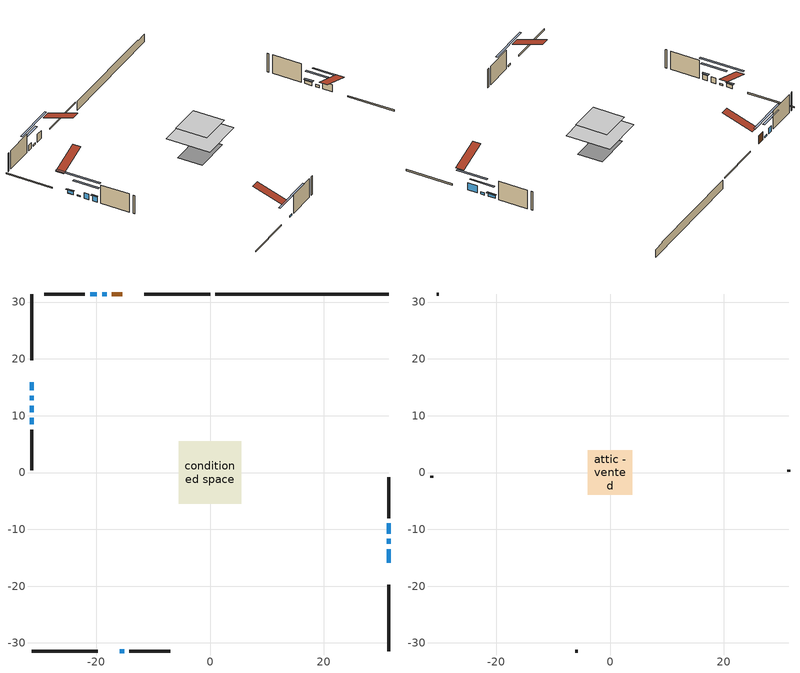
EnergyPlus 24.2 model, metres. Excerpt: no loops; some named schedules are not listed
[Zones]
conditioned space
 floor outside (Floor1 construction): -0.68,-0.68 -0.68,0.68 0.68,0.68 0.68,-0.68 z0.61
 floor adiabatic (AdiabaticFloorConstruction): -5.5,-5.5 -5.5,5.5 5.5,5.5 5.5,-5.5 z3.05
 floor foundation (Slab1 construction): -4.57,-3.05 -4.57,3.05 4.57,3.05 4.57,-3.05 z-1.68
 wall outside (RimJoist1 construction): 0.01,31.42 -11.61,31.42 / -31.42,-31.42 -19.8,-31.42 / -31.42,31.42 -31.42,19.8 / 31.42,-31.42 31.42,-19.8 z0.61:0.91
 wall outside (AdiabaticWallConstruction 1): -15.48,31.42 -17.26,31.42 z0.61:2.64
 wall outside (AdiabaticWallConstruction): 31.42,-15.93 31.42,-13.49 z0.61:2.54; -31.42,15.93 -31.42,14.45 z0.61:1.53; -18.18,31.42 -19,31.42 / -15.93,-31.42 -15.11,-31.42 / -31.42,13.53 -31.42,12.71 z0.61:0.97; 31.42,-12.56 31.42,-11.7 z0.61:1.22; -19.93,31.42 -21.1,31.42 z0.61:2.08; -31.42,11.79 -31.42,10.56 / -31.42,9.64 -31.42,8.47 z0.61:2.03; 31.42,-10.77 31.42,-8.94 z0.61:1.47
 wall outside (Wall1 construction): -22.03,31.42 -29.2,31.42 / -14.19,-31.42 -7.02,-31.42 / -31.42,7.54 -31.42,0.37 / 31.42,-8.01 31.42,-0.84 z0.61:5.49
 wall foundation (FoundationWall1 construction): 0.94,31.42,-1.68 0.94,31.42,0.61 28.37,31.42,0.61 28.37,31.42,0.32 31.42,31.42,0.32 31.42,31.42,-1.68
 window (WindowConstruction): 31.42,-15.93 31.42,-13.49 z0.61:2.54
 window (WindowConstruction 6): -31.42,15.93 -31.42,14.46 z0.61:1.52
 window (WindowConstruction 7): -18.19,31.42 -19,31.42 z0.61:0.97
 window (WindowConstruction 8): -15.93,-31.42 -15.12,-31.42 z0.61:0.97
 window (WindowConstruction 9): -31.42,13.53 -31.42,12.71 z0.61:0.97
 window (WindowConstruction 1): 31.42,-12.56 31.42,-11.7 z0.61:1.22
 window (WindowConstruction 2): -19.93,31.42 -21.1,31.42 z0.61:2.08
 window (WindowConstruction 3): -31.42,11.78 -31.42,10.57 z0.61:2.03
 window (WindowConstruction 4): -31.42,9.64 -31.42,8.47 z0.61:2.03
 window (WindowConstruction 5): 31.42,-10.77 31.42,-8.94 z0.61:1.47
 door (Door): -15.48,31.42 -17.26,31.42 z0.61:2.64
 ceiling adiabatic (AdiabaticFloorConstruction): 5.5,-5.5 5.5,5.5 -5.5,5.5 -5.5,-5.5 z3.05
attic - vented
 floor to conditioned space (Floor2 construction Reversed): -3.92,-3.92 -3.92,3.92 3.92,3.92 3.92,-3.92 z5.49
 wall outside (Wall3 construction): -30.13,31.42 -30.49,31.42 / -6.09,-31.42 -5.72,-31.42 / -31.42,-0.56 -31.42,-0.93 / 31.42,0.09 31.42,0.46 z0.61:5.49
 roof outside (Roof1 construction): -14.55,31.42,5.49 -14.55,23.78,8.03 -12.54,23.78,8.03 -12.54,31.42,5.49; -16.86,-31.42,5.49 -16.86,-23.78,8.03 -18.87,-23.78,8.03 -18.87,-31.42,5.49; -31.42,16.86,5.49 -23.78,16.86,8.03 -23.78,18.87,8.03 -31.42,18.87,5.49; 31.42,-16.86,5.49 23.78,-16.86,8.03 23.78,-18.87,8.03 31.42,-18.87,5.49
shading: 31.42,-10.85 31.42,-18.57 31.83,-18.57 31.83,-10.85 z5.18; -31.42,14.25 -31.42,16.13 -31.83,16.13 -31.83,14.25 z1.73; -24.08,31.42 -13.11,31.42 -13.11,31.83 -24.08,31.83 z6.05; -10.03,-31.42 -21.01,-31.42 -21.01,-31.83 -10.03,-31.83 z6.05; -31.42,7.63 -31.42,18.61 -31.83,18.61 -31.83,7.63 z6.05; 31.42,-9.06 31.42,-15.2 31.83,-15.2 31.83,-9.06 z3.86; -23.74,31.42 -17.29,31.42 -17.29,31.83 -23.74,31.83 z4.72; -31.42,7.93 -31.42,14.42 -31.83,14.42 -31.83,7.93 z4.67; -31.42,8.27 -31.42,9.84 -31.83,9.84 -31.83,8.27 z2.23; 31.42,-8.74 31.42,-10.97 31.83,-10.97 31.83,-8.74 z1.67
[Building]
Building 1: Terrain=Suburbs
[Site:Location]
Edmonton Intl AP_AB: Latitude {deg}=53.31; Longitude {deg}=-113.58; Time Zone {hr}=-7; Elevation {m}=723; Keep Site Location Information=Yes
[Site:GroundTemperature:Shallow]
-1.56185, -3.61833, -3.78302, -2.80711, 1.11059, 5.01004, 8.39065, 10.5322, 10.7141, 8.97234, 5.67794, 1.89811
[Site:WaterMainsTemperature]
Calculation Method=Schedule; Temperature Schedule=mains temperature schedule
[Material] Roughness=Rough; Thermal Absorptance=0.9
Name | Thickness {m} | Conductivity {W/m-K} | Density {kg/m3} | Specific Heat {J/kg-K} | Solar Absorptance | Visible Absorptance
asphalt or fiberglass shingles | 0.00635 | 0.162714 | 1121.4 | 1465.45 | 0.4 | 0.4
ceiling loosefill ins | 0.254 | 0.0480833 | 16.02 | 1046.75 | 0.7 | 0.7
ceiling stud and cavity | 0.1397 | 0.461255 | 65.682 | 1177.47 | 0.7 | 0.7
concrete 4.0 in. | 0.1016 | 1.803125 | 2242.8 | 837.4 | 0.7 | 0.7
concrete 8.0 in. | 0.2032 | 1.803125 | 2242.8 | 837.4 | 0.7 | 0.7
door material | 0.04445 | 0.053851 | 512.64 | 1214.23 | 0.7 | 0.7
exterior vertical ins | 0.0457286 | 0.029427 | 32.04 | 1214.23 | 0.7 | 0.7
floor covering | 0.0127 | 0.0433444 | 54.468 | 1339.84 | 0.6 | 0.6
floor rigid ins | 0.051816 | 0.029427 | 32.04 | 1214.23 | 0.7 | 0.7
floor rigid ins 1; wall rigid ins | 0.512978 | 0.029427 | 32.04 | 1214.23 | 0.7 | 0.7
floor stud and cavity | 0.1397 | 0.0852911 | 92.3553 | 1139.71 | 0.7 | 0.7
floor stud and cavity 1 | 0.1397 | 1.75129 | 37.0049 | 1207.88 | 0.7 | 0.7
furniture material conditioned space 1 | 0.1524 | 0.115458 | 640.8 | 1214.23 | 0.6 | 0.6
gypsum board | 0.0127 | 0.160291 | 801 | 837.4 | 0.6 | 0.6
gypsum board 1 | 0.0127 | 0.160291 | 801 | 837.4 | 0.7 | 0.7
osb sheathing 0.5 in. | 0.0127 | 0.115458 | 512.64 | 1214.23 | 0.7 | 0.7
osb sheathing 0.75 in. | 0.01905 | 0.115458 | 512.64 | 1214.23 | 0.7 | 0.7
osb sheathing 2.0 in. | 0.0508 | 0.115458 | 512.64 | 1214.23 | 0.7 | 0.7
rim joist stud and cavity | 0.0508 | 0.0296634 | 125.044 | 1163.47 | 0.6 | 0.6
wall stud and cavity | 0.1397 | 0.0941144 | 139.0536 | 1170.24 | 0.7 | 0.7
wall stud and cavity 1 | 0.0889 | 6.1454 | 50.32683 | 1063.81 | 0.6 | 0.6
wall stud and cavity 2 | 0.0889 | 0.380278 | 52.3479 | 1209.89 | 0.7 | 0.7
wall stud and cavity 3 | 0.0889 | 0.391764 | 83.0341 | 1211.67 | 0.7 | 0.7
wood siding | 0.0254 | 0.102417 | 544.68 | 1172.36 | 0.4 | 0.4
wood siding 1 | 0.00254 | 0.102417 | 544.68 | 1172.36 | 0.4 | 0.4
wood siding 2; wood siding 3; wood siding 4 | 0.0254 | 0.102417 | 544.68 | 1172.36 | 0.7 | 0.7
[WindowMaterial:SimpleGlazingSystem]
Name | U-Factor {W/m2-K} | Solar Heat Gain Coefficient
WindowMaterial | 2.40236 | 0.64
WindowMaterial 1 | 2.464252 | 0.47
WindowMaterial 2 | 4.014346 | 0.7
WindowMaterial 3 | 2.39668 | 0.5
WindowMaterial 4 | 2.231454 | 0.57
WindowMaterial 5 | 2.50627 | 0.47
WindowMaterial 6 | 2.276878 | 0.55
WindowMaterial 7 | 5.91704 | 0.45
[Construction]
AdiabaticFloorConstruction: floor stud and cavity 1, floor rigid ins 1, osb sheathing 0.75 in., floor covering
AdiabaticWallConstruction: wood siding 3, wall rigid ins, wall stud and cavity 2, gypsum board
AdiabaticWallConstruction 1: wood siding 4, wall rigid ins, wall stud and cavity 2, gypsum board
Door: door material
Floor1 construction: floor stud and cavity, floor rigid ins, osb sheathing 0.75 in., floor covering
Floor2 construction Reversed: gypsum board, ceiling stud and cavity, ceiling loosefill ins
FoundationWall1 construction: concrete 8.0 in., gypsum board 1
furniture construction conditioned space 1: furniture material conditioned space 1
PartitionWallConstruction: gypsum board, wall stud and cavity 3, gypsum board
RimJoist1 construction: wood siding 2, osb sheathing 2.0 in., rim joist stud and cavity
Roof1 construction: asphalt or fiberglass shingles
Slab1 construction: concrete 4.0 in.
Wall1 construction: wood siding, osb sheathing 0.5 in., wall stud and cavity, gypsum board
Wall3 construction: wood siding 1, wall stud and cavity 1
WindowConstruction: WindowMaterial
WindowConstruction 1: WindowMaterial 1
WindowConstruction 2: WindowMaterial 2
WindowConstruction 3: WindowMaterial 3
WindowConstruction 4: WindowMaterial 4
WindowConstruction 5: WindowMaterial 5
WindowConstruction 6: WindowMaterial 6
WindowConstruction 7; WindowConstruction 8; WindowConstruction 9: WindowMaterial 7
[Zone] Multiplier=1; Part of Total Floor Area=Yes
Name | Volume {m3}
attic - vented | 25.4378
conditioned space | 449.5
[Space]
Name | Zone | Volume {m3}
attic - vented 1 | attic - vented | 25.4378
conditioned space 1 | conditioned space | 449.5
[ZoneInfiltration:EffectiveLeakageArea]
infil attic - vented 1: Zone or Space=attic - vented 1; Schedule=Always On Discrete; Effective Air Leakage Area {cm2}=2140.17; Stack Coefficient=0.000516219; Wind Coefficient=1.5351e-05
[ZoneMixing]
whole house fan mix: Zone or Space=attic - vented; Schedule=Always On Continuous; Design Flow Rate Calculation Method=Flow/Zone; Design Flow Rate {m3/s}=0; Source Zone or Space=conditioned space
[SurfaceProperty:ExposedFoundationPerimeter]
Slab1: Exposed Perimeter Calculation Method=TotalExposedPerimeter; Total Exposed Perimeter {m}=30.479
[InternalMass] Zone or ZoneList=conditioned space; Space or SpaceList=conditioned space 1
Name | Construction | Surface Area {m2}
furniture mass conditioned space 1 | furniture construction conditioned space 1 | 71.5201
partition wall mass | PartitionWallConstruction | 178.8
[Lights]
interior lighting: Zone or ZoneList or Space or SpaceList=conditioned space 1; Schedule=interior lighting schedule; Design Level Calculation Method=LightingLevel; Lighting Level {W}=343.2; Return Air Fraction=0; Fraction Radiant=0.6; Fraction Visible=0.2; Fraction Replaceable=1
[People]
occupants: Zone or ZoneList or Space or SpaceList=conditioned space 1; Number of People Schedule=occupants schedule; Number of People Calculation Method=People; Number of People=3; Fraction Radiant=0.314171; Sensible Heat Fraction=0.56303; Activity Level Schedule=occupants activity schedule; Carbon Dioxide Generation Rate {m3/s-W}=0; Enable ASHRAE 55 Comfort Warnings=No; Mean Radiant Temperature Calculation Type=EnclosureAveraged
[ElectricEquipment] Zone or ZoneList or Space or SpaceList=conditioned space 1; Design Level Calculation Method=EquipmentLevel
Name | Schedule | Design Level {W} | Fraction Latent | Fraction Radiant | Fraction Lost
clothes dryer | clothes dryer schedule | 140.772 | 0.015 | 0.081 | 0.85
clothes washer | clothes washer schedule | 32.1985 | 0.03 | 0.162 | 0.7
cooking range | cooking range schedule | 215.147 | 0.08 | 0.432 | 0.2
dishwasher | dishwasher schedule | 66.8632 | 0.3 | 0.18 | 0.4
fridge | fridge schedule | 72.9452 | 0 | 0.6 | 0
mech vent bath fan 0 | mech vent bath fan 0 schedule | 50.2 | 0 | 0 | 1
mech vent bath fan 1 | mech vent bath fan 1 schedule | 50.2 | 0 | 0 | 1
mech vent house fan | mech vent house fan schedule | 0 | 0 | 0 | 1
mech vent house fan cfis | mech vent house fan cfis schedule | 0 | 0 | 0 | 0
mech vent range fan 0 | mech vent range fan 0 schedule | 57 | 0 | 0 | 1
misc plug loads | misc plug loads schedule | 494.7 | 0.045 | 0.513 | 0.1
whole house fan | Always On Discrete | 0 | 0 | 0 | 1
[OtherEquipment] Zone or ZoneList or Space or SpaceList=conditioned space 1; Design Level Calculation Method=EquipmentLevel
Name | Fuel Type | Schedule | Design Level {W} | Fraction Latent | Fraction Radiant | Fraction Lost
clothes dryer 1 | Electricity | clothes dryer schedule | 0 | 0.015 | 0.081 | 0.85
cooking range 1 | Electricity | cooking range schedule | 0 | 0.08 | 0.432 | 0.2
general water use latent | None | general water use schedule | 62.594 | 1 | 0 | 0
general water use sensible | None | general water use schedule | -61.6891 | 0 | 0.6 | 0
mech vent house fan latent load | None | Always On Discrete | 0 | 1 | 0 | 0
mech vent house fan sensible load | None | Always On Discrete | 0 | 0 | 0 | 0
water heater energy adjustment1 | NaturalGas | Always On Discrete | 0.01 | 0 | 0 | 1
[ZoneInfiltration:DesignFlowRate] Zone or ZoneList or Space or SpaceList=conditioned space 1; Schedule=Always On Discrete; Design Flow Rate Calculation Method=Flow/Zone; Design Flow Rate {m3/s}=0
infil flow; natural vent flow; whole house fan flow
[AvailabilityManager:Scheduled]
furnace airloop Availability Manager: Schedule=Always On Discrete
[Foundation:Kiva]
Foundation Kiva 1: Initial Indoor Air Temperature {C}=18; Wall Height Above Grade {m}=0.609996; Wall Depth Below Slab {m}=0.2032; Custom Block Material Name 1=exterior vertical ins; Custom Block Depth 1 {m}=2.28999; Custom Block X Position 1 {m}=0.2159; Custom Block Z Position 1 {m}=0
[Foundation:Kiva:Settings]
Soil Conductivity {W/m-K}=0.849921; Soil Density {kg/m3}=1842.3; Soil Specific Heat {J/kg-K}=418.7; Ground Solar Absorptivity=0.9; Ground Thermal Absorptivity=0.9; Ground Surface Roughness {m}=0.03; Far-Field Width {m}=40; Deep-Ground Boundary Condition=ZeroFlux; Deep-Ground Depth {m}=40; Minimum Cell Dimension {m}=0.2; Maximum Cell Growth Coefficient=3; Simulation Timestep=Timestep
[Exterior:Lights]
exterior lighting: Schedule=exterior lighting schedule; Design Level {W}=75.6
[EnergyManagementSystem:GlobalVariable]
furnace_airloop_Fan_RTF
infil_program_Qfan
infil_program_Qinf
natural_vent_program_Qnv
natural_vent_program_Qwhf
[EnergyManagementSystem:Sensor]
Name | Output:Variable or Output:Meter Index Key | Output:Variable or Output:Meter
airflow_gain | infil flow | Infiltration Sensible Heat Gain Energy
airflow_gain_1 | natural vent flow | Infiltration Sensible Heat Gain Energy
airflow_gain_2 | whole house fan flow | Infiltration Sensible Heat Gain Energy
airflow_loss | infil flow | Infiltration Sensible Heat Loss Energy
airflow_loss_1 | natural vent flow | Infiltration Sensible Heat Loss Energy
airflow_loss_2 | whole house fan flow | Infiltration Sensible Heat Loss Energy
clg_load_cond |  | Cooling:EnergyTransfer:Zone:CONDITIONED SPACE
clg_sp_s; clg_sp_s_1 | cooling setpoint | Schedule Value
clothes_dryer_exhaust_0_sch_s | clothes dryer exhaust 0 schedule | Schedule Value
cool_season | cooling season schedule | Schedule Value
htg_load_cond |  | Heating:EnergyTransfer:Zone:CONDITIONED SPACE
htg_sp_s; htg_sp_s_1 | heating setpoint | Schedule Value
ig_ee_conv | clothes dryer | Electric Equipment Convective Heating Energy
ig_ee_conv_2 | cooking range | Electric Equipment Convective Heating Energy
ig_ee_conv_4 | fridge | Electric Equipment Convective Heating Energy
ig_ee_conv_5 | misc plug loads | Electric Equipment Convective Heating Energy
ig_ee_conv_6 | whole house fan | Electric Equipment Convective Heating Energy
ig_ee_rad | clothes dryer | Electric Equipment Radiant Heating Energy
ig_ee_rad_2 | cooking range | Electric Equipment Radiant Heating Energy
ig_ee_rad_4 | fridge | Electric Equipment Radiant Heating Energy
ig_ee_rad_5 | misc plug loads | Electric Equipment Radiant Heating Energy
ig_ee_rad_6 | whole house fan | Electric Equipment Radiant Heating Energy
ig_lgt_conv | interior lighting | Lights Convective Heating Energy
ig_lgt_rad | interior lighting | Lights Radiant Heating Energy
ig_lgt_vis | interior lighting | Lights Visible Radiation Heating Energy
ig_oe_conv | clothes dryer 1 | Other Equipment Convective Heating Energy
ig_oe_conv_1 | cooking range 1 | Other Equipment Convective Heating Energy
ig_oe_conv_2 | general water use latent | Other Equipment Convective Heating Energy
ig_oe_conv_3 | general water use sensible | Other Equipment Convective Heating Energy
ig_oe_conv_4 | water heater energy adjustment1 | Other Equipment Convective Heating Energy
ig_oe_rad | clothes dryer 1 | Other Equipment Radiant Heating Energy
ig_oe_rad_1 | cooking range 1 | Other Equipment Radiant Heating Energy
ig_oe_rad_2 | general water use latent | Other Equipment Radiant Heating Energy
ig_oe_rad_3 | general water use sensible | Other Equipment Radiant Heating Energy
ig_oe_rad_4 | water heater energy adjustment1 | Other Equipment Radiant Heating Energy
ig_ppl_conv | occupants | People Convective Heating Energy
ig_ppl_rad | occupants | People Radiant Heating Energy
im_conv | furniture mass conditioned space 1 | Surface Inside Face Convection Heat Gain Energy
im_conv_1 | partition wall mass | Surface Inside Face Convection Heat Gain Energy
im_ig | furniture mass conditioned space 1 | Surface Inside Face Internal Gains Radiation Heat Gain Energy
im_ig_1 | partition wall mass | Surface Inside Face Internal Gains Radiation Heat Gain Energy
im_lgt | furniture mass conditioned space 1 | Surface Inside Face Lights Radiation Heat Gain Energy
im_lgt_1 | partition wall mass | Surface Inside Face Lights Radiation Heat Gain Energy
im_sol | furniture mass conditioned space 1 | Surface Inside Face Solar Radiation Heat Gain Energy
im_sol_1 | partition wall mass | Surface Inside Face Solar Radiation Heat Gain Energy
im_surf | furniture mass conditioned space 1 | Surface Inside Face Net Surface Thermal Radiation Heat Gain Energy
im_surf_1 | partition wall mass | Surface Inside Face Net Surface Thermal Radiation Heat Gain Energy
mech_vent_bath_fan_0_sch_s | mech vent bath fan 0 schedule | Schedule Value
mech_vent_bath_fan_1_sch_s | mech vent bath fan 1 schedule | Schedule Value
mech_vent_range_fan_0_sch_s | mech vent range fan 0 schedule | Schedule Value
mv_conv | mech vent bath fan 0 | Electric Equipment Convective Heating Energy
mv_conv_1 | mech vent bath fan 1 | Electric Equipment Convective Heating Energy
mv_conv_2 | mech vent house fan | Electric Equipment Convective Heating Energy
mv_conv_3 | mech vent house fan cfis | Electric Equipment Convective Heating Energy
mv_conv_4 | mech vent range fan 0 | Electric Equipment Convective Heating Energy
mv_conv_5 | mech vent house fan latent load | Other Equipment Convective Heating Energy
mv_conv_6 | mech vent house fan sensible load | Other Equipment Convective Heating Energy
mv_rad | mech vent bath fan 0 | Electric Equipment Radiant Heating Energy
mv_rad_1 | mech vent bath fan 1 | Electric Equipment Radiant Heating Energy
mv_rad_2 | mech vent house fan | Electric Equipment Radiant Heating Energy
mv_rad_3 | mech vent house fan cfis | Electric Equipment Radiant Heating Energy
mv_rad_4 | mech vent range fan 0 | Electric Equipment Radiant Heating Energy
mv_rad_5 | mech vent house fan latent load | Other Equipment Radiant Heating Energy
mv_rad_6 | mech vent house fan sensible load | Other Equipment Radiant Heating Energy
natural_vent_s | natural vent schedule | Schedule Value
out_pb_s |  | Site Outdoor Air Barometric Pressure
out_wt_s |  | Site Outdoor Air Humidity Ratio
site_vw_s |  | Site Wind Speed
ss_back_out | Window1 | Surface Window Shortwave from Zone Back Out Window Heat Transfer Rate
ss_back_out_1 | Window10 | Surface Window Shortwave from Zone Back Out Window Heat Transfer Rate
ss_back_out_2 | Window11 | Surface Window Shortwave from Zone Back Out Window Heat Transfer Rate
ss_back_out_3 | Window12 | Surface Window Shortwave from Zone Back Out Window Heat Transfer Rate
ss_back_out_4 | Window13 | Surface Window Shortwave from Zone Back Out Window Heat Transfer Rate
ss_back_out_5 | Window3 | Surface Window Shortwave from Zone Back Out Window Heat Transfer Rate
ss_back_out_6 | Window4 | Surface Window Shortwave from Zone Back Out Window Heat Transfer Rate
ss_back_out_7 | Window5 | Surface Window Shortwave from Zone Back Out Window Heat Transfer Rate
ss_back_out_8 | Window7 | Surface Window Shortwave from Zone Back Out Window Heat Transfer Rate
ss_back_out_9 | Window8 | Surface Window Shortwave from Zone Back Out Window Heat Transfer Rate
ss_conv | Door1 | Surface Inside Face Convection Heat Gain Energy
ss_conv_1 | Window1 | Surface Inside Face Convection Heat Gain Energy
ss_conv_10 | Window8 | Surface Inside Face Convection Heat Gain Energy
ss_conv_2 | Window10 | Surface Inside Face Convection Heat Gain Energy
ss_conv_3 | Window11 | Surface Inside Face Convection Heat Gain Energy
ss_conv_4 | Window12 | Surface Inside Face Convection Heat Gain Energy
ss_conv_5 | Window13 | Surface Inside Face Convection Heat Gain Energy
ss_conv_6 | Window3 | Surface Inside Face Convection Heat Gain Energy
ss_conv_7 | Window4 | Surface Inside Face Convection Heat Gain Energy
ss_conv_8 | Window5 | Surface Inside Face Convection Heat Gain Energy
ss_conv_9 | Window7 | Surface Inside Face Convection Heat Gain Energy
ss_ig | Door1 | Surface Inside Face Internal Gains Radiation Heat Gain Energy
ss_ig_1 | Window1 | Surface Inside Face Internal Gains Radiation Heat Gain Energy
ss_ig_10 | Window8 | Surface Inside Face Internal Gains Radiation Heat Gain Energy
ss_ig_2 | Window10 | Surface Inside Face Internal Gains Radiation Heat Gain Energy
ss_ig_3 | Window11 | Surface Inside Face Internal Gains Radiation Heat Gain Energy
ss_ig_4 | Window12 | Surface Inside Face Internal Gains Radiation Heat Gain Energy
ss_ig_5 | Window13 | Surface Inside Face Internal Gains Radiation Heat Gain Energy
ss_ig_6 | Window3 | Surface Inside Face Internal Gains Radiation Heat Gain Energy
ss_ig_7 | Window4 | Surface Inside Face Internal Gains Radiation Heat Gain Energy
ss_ig_8 | Window5 | Surface Inside Face Internal Gains Radiation Heat Gain Energy
ss_ig_9 | Window7 | Surface Inside Face Internal Gains Radiation Heat Gain Energy
ss_lgt | Door1 | Surface Inside Face Lights Radiation Heat Gain Energy
ss_sol | Door1 | Surface Inside Face Solar Radiation Heat Gain Energy
ss_surf | Door1 | Surface Inside Face Net Surface Thermal Radiation Heat Gain Energy
ss_surf_1 | Window1 | Surface Inside Face Net Surface Thermal Radiation Heat Gain Energy
ss_surf_10 | Window8 | Surface Inside Face Net Surface Thermal Radiation Heat Gain Energy
ss_surf_2 | Window10 | Surface Inside Face Net Surface Thermal Radiation Heat Gain Energy
ss_surf_3 | Window11 | Surface Inside Face Net Surface Thermal Radiation Heat Gain Energy
ss_surf_4 | Window12 | Surface Inside Face Net Surface Thermal Radiation Heat Gain Energy
ss_surf_5 | Window13 | Surface Inside Face Net Surface Thermal Radiation Heat Gain Energy
ss_surf_6 | Window3 | Surface Inside Face Net Surface Thermal Radiation Heat Gain Energy
ss_surf_7 | Window4 | Surface Inside Face Net Surface Thermal Radiation Heat Gain Energy
ss_surf_8 | Window5 | Surface Inside Face Net Surface Thermal Radiation Heat Gain Energy
ss_surf_9 | Window7 | Surface Inside Face Net Surface Thermal Radiation Heat Gain Energy
ss_trans_in | Window1 | Surface Window Transmitted Solar Radiation Rate
ss_trans_in_1 | Window10 | Surface Window Transmitted Solar Radiation Rate
ss_trans_in_2 | Window11 | Surface Window Transmitted Solar Radiation Rate
ss_trans_in_3 | Window12 | Surface Window Transmitted Solar Radiation Rate
ss_trans_in_4 | Window13 | Surface Window Transmitted Solar Radiation Rate
ss_trans_in_5 | Window3 | Surface Window Transmitted Solar Radiation Rate
ss_trans_in_6 | Window4 | Surface Window Transmitted Solar Radiation Rate
ss_trans_in_7 | Window5 | Surface Window Transmitted Solar Radiation Rate
ss_trans_in_8 | Window7 | Surface Window Transmitted Solar Radiation Rate
ss_trans_in_9 | Window8 | Surface Window Transmitted Solar Radiation Rate
ss_trans_out | Window1 | Surface Inside Face Initial Transmitted Diffuse Transmitted Out Window Solar Radiation Rate
ss_trans_out_1 | Window10 | Surface Inside Face Initial Transmitted Diffuse Transmitted Out Window Solar Radiation Rate
ss_trans_out_2 | Window11 | Surface Inside Face Initial Transmitted Diffuse Transmitted Out Window Solar Radiation Rate
ss_trans_out_3 | Window12 | Surface Inside Face Initial Transmitted Diffuse Transmitted Out Window Solar Radiation Rate
ss_trans_out_4 | Window13 | Surface Inside Face Initial Transmitted Diffuse Transmitted Out Window Solar Radiation Rate
ss_trans_out_5 | Window3 | Surface Inside Face Initial Transmitted Diffuse Transmitted Out Window Solar Radiation Rate
ss_trans_out_6 | Window4 | Surface Inside Face Initial Transmitted Diffuse Transmitted Out Window Solar Radiation Rate
ss_trans_out_7 | Window5 | Surface Inside Face Initial Transmitted Diffuse Transmitted Out Window Solar Radiation Rate
ss_trans_out_8 | Window7 | Surface Inside Face Initial Transmitted Diffuse Transmitted Out Window Solar Radiation Rate
ss_trans_out_9 | Window8 | Surface Inside Face Initial Transmitted Diffuse Transmitted Out Window Solar Radiation Rate
s_conv | Floor1 | Surface Inside Face Convection Heat Gain Energy
s_conv_1 | Floor2 | Surface Inside Face Convection Heat Gain Energy
s_conv_10 | Wall1:0 | Surface Inside Face Convection Heat Gain Energy
s_conv_11 | Wall1:180 | Surface Inside Face Convection Heat Gain Energy
s_conv_12 | Wall1:270 | Surface Inside Face Convection Heat Gain Energy
s_conv_13 | Wall1:90 | Surface Inside Face Convection Heat Gain Energy
s_conv_2 | FoundationWall1 | Surface Inside Face Convection Heat Gain Energy
s_conv_3 | inferred conditioned ceiling | Surface Inside Face Convection Heat Gain Energy
s_conv_4 | inferred conditioned floor | Surface Inside Face Convection Heat Gain Energy
s_conv_5 | RimJoist1:0 | Surface Inside Face Convection Heat Gain Energy
s_conv_6 | RimJoist1:180 | Surface Inside Face Convection Heat Gain Energy
s_conv_7 | RimJoist1:270 | Surface Inside Face Convection Heat Gain Energy
s_conv_8 | RimJoist1:90 | Surface Inside Face Convection Heat Gain Energy
s_conv_9 | Slab1 | Surface Inside Face Convection Heat Gain Energy
s_ig | Floor1 | Surface Inside Face Internal Gains Radiation Heat Gain Energy
s_ig_1 | Floor2 | Surface Inside Face Internal Gains Radiation Heat Gain Energy
s_ig_10 | Wall1:0 | Surface Inside Face Internal Gains Radiation Heat Gain Energy
s_ig_11 | Wall1:180 | Surface Inside Face Internal Gains Radiation Heat Gain Energy
s_ig_12 | Wall1:270 | Surface Inside Face Internal Gains Radiation Heat Gain Energy
s_ig_13 | Wall1:90 | Surface Inside Face Internal Gains Radiation Heat Gain Energy
s_ig_2 | FoundationWall1 | Surface Inside Face Internal Gains Radiation Heat Gain Energy
s_ig_3 | inferred conditioned ceiling | Surface Inside Face Internal Gains Radiation Heat Gain Energy
